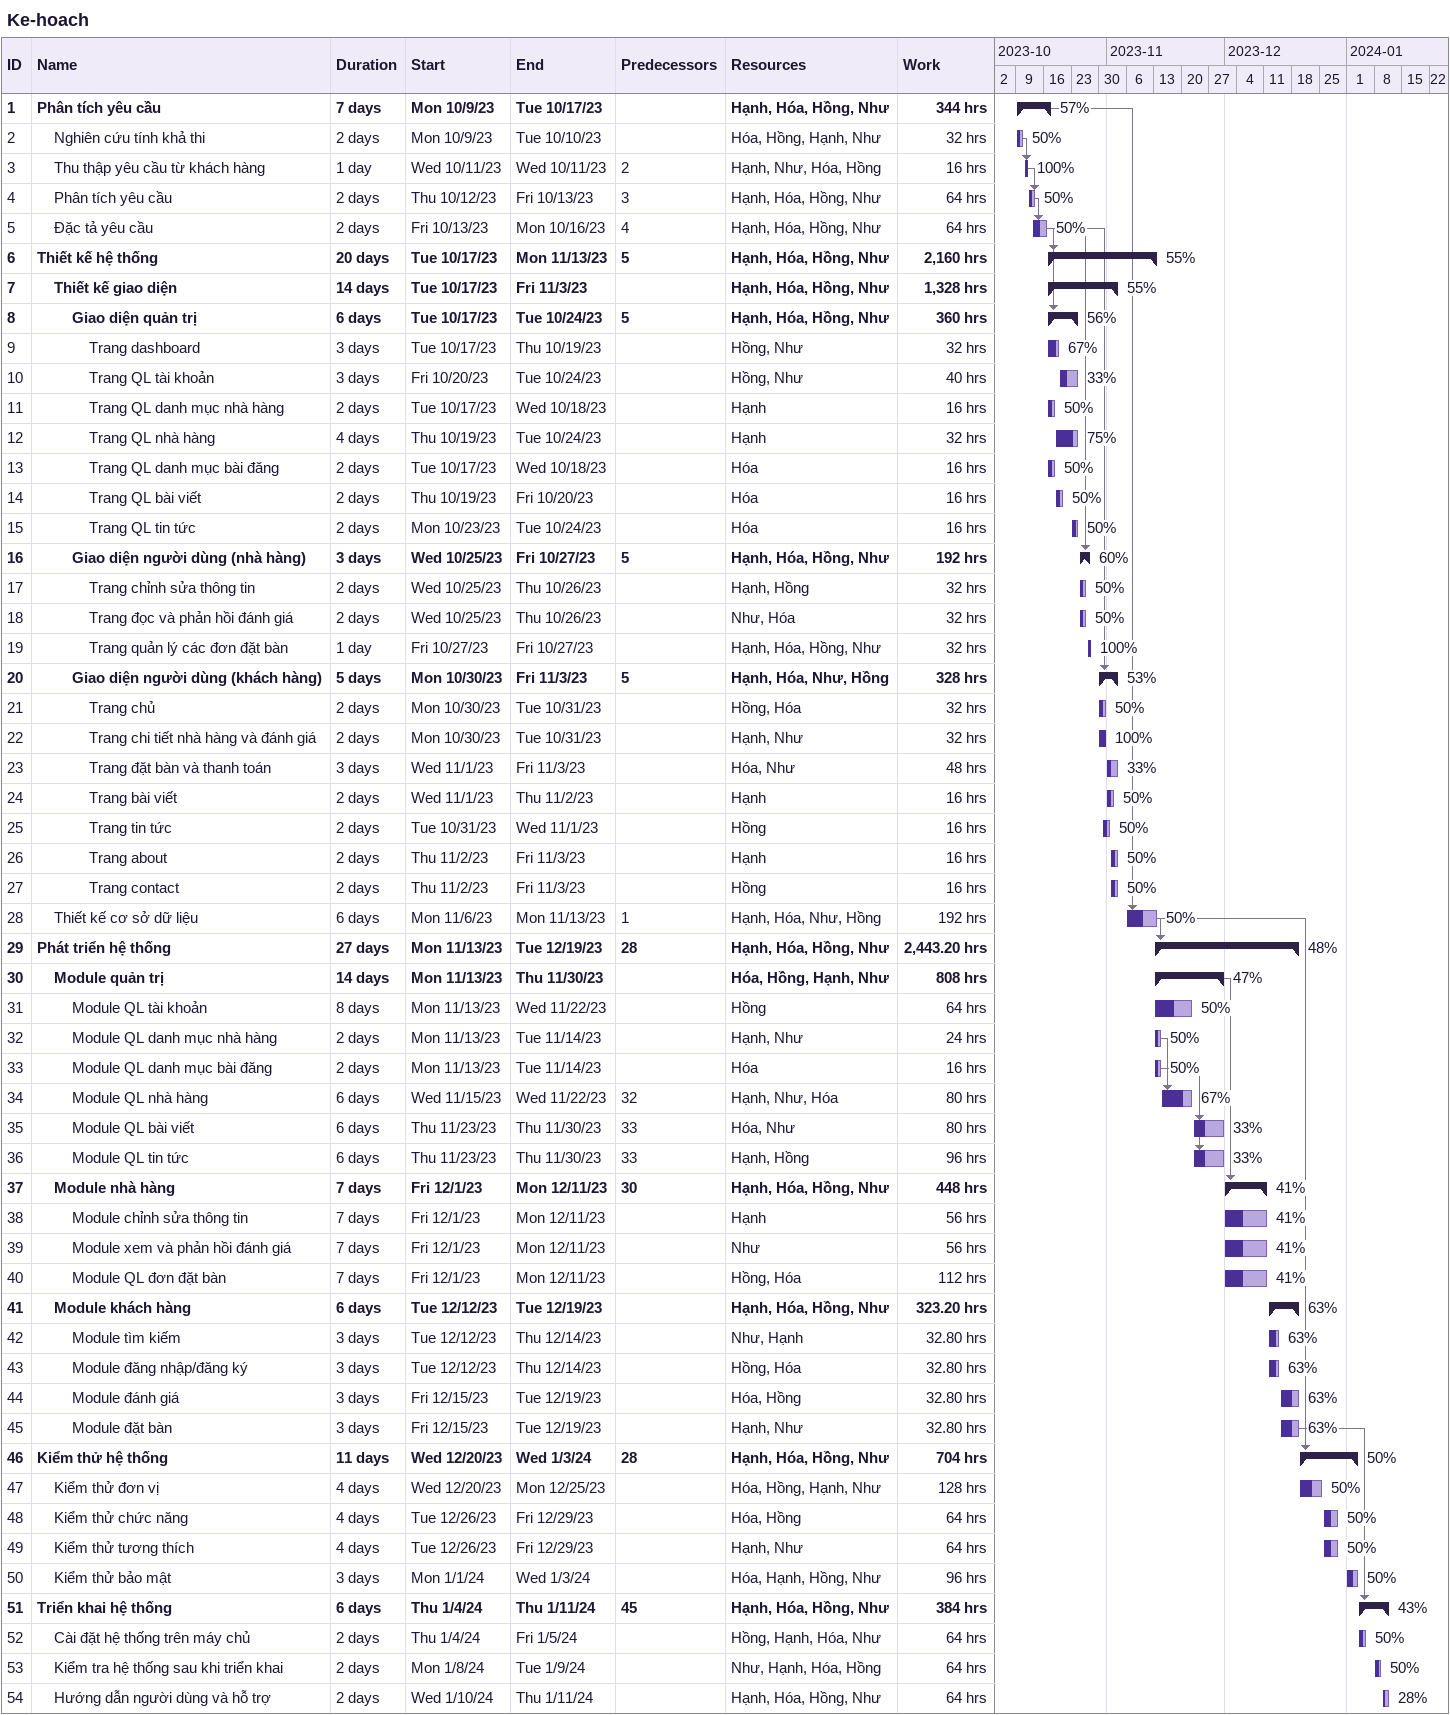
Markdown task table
Ke-hoach

| ID | Level | Task | Duration | Start | Finish | Predecessors | Resources | % complete | Work (h) |
|---|---|---|---|---|---|---|---|---|---|
| 1 | 1 | **Phân tích yêu cầu** | 7d | 2023-10-09 | 2023-10-17 |  | Hạnh, Hóa, Hồng, Như | 57 | 344 |
| 2 | 2 | Nghiên cứu tính khả thi | 2d | 2023-10-09 | 2023-10-10 |  | Hóa, Hồng, Hạnh, Như | 50 | 32 |
| 3 | 2 | Thu thập yêu cầu từ khách hàng | 1d | 2023-10-11 | 2023-10-11 | 2 | Hạnh, Như, Hóa, Hồng | 100 | 16 |
| 4 | 2 | Phân tích yêu cầu | 2d | 2023-10-12 | 2023-10-13 | 3 | Hạnh, Hóa, Hồng, Như | 50 | 64 |
| 5 | 2 | Đặc tả yêu cầu | 2d | 2023-10-13 | 2023-10-16 | 4 | Hạnh, Hóa, Hồng, Như | 50 | 64 |
| 6 | 1 | **Thiết kế hệ thống** | 20d | 2023-10-17 | 2023-11-13 | 5 | Hạnh, Hóa, Hồng, Như | 55 | 2160 |
| 7 | 2 | **Thiết kế giao diện** | 14d | 2023-10-17 | 2023-11-03 |  | Hạnh, Hóa, Hồng, Như | 55 | 1328 |
| 8 | 3 | **Giao diện quản trị** | 6d | 2023-10-17 | 2023-10-24 | 5 | Hạnh, Hóa, Hồng, Như | 56 | 360 |
| 9 | 4 | Trang dashboard | 3d | 2023-10-17 | 2023-10-19 |  | Hồng, Như | 67 | 32 |
| 10 | 4 | Trang QL tài khoản | 3d | 2023-10-20 | 2023-10-24 |  | Hồng, Như | 33 | 40 |
| 11 | 4 | Trang QL danh mục nhà hàng | 2d | 2023-10-17 | 2023-10-18 |  | Hạnh | 50 | 16 |
| 12 | 4 | Trang QL nhà hàng | 4d | 2023-10-19 | 2023-10-24 |  | Hạnh | 75 | 32 |
| 13 | 4 | Trang QL danh mục bài đăng | 2d | 2023-10-17 | 2023-10-18 |  | Hóa | 50 | 16 |
| 14 | 4 | Trang QL bài viết | 2d | 2023-10-19 | 2023-10-20 |  | Hóa | 50 | 16 |
| 15 | 4 | Trang QL tin tức | 2d | 2023-10-23 | 2023-10-24 |  | Hóa | 50 | 16 |
| 16 | 3 | **Giao diện người dùng (nhà hàng)** | 3d | 2023-10-25 | 2023-10-27 | 5 | Hạnh, Hóa, Hồng, Như | 60 | 192 |
| 17 | 4 | Trang chỉnh sửa thông tin | 2d | 2023-10-25 | 2023-10-26 |  | Hạnh, Hồng | 50 | 32 |
| 18 | 4 | Trang đọc và phản hồi đánh giá | 2d | 2023-10-25 | 2023-10-26 |  | Như, Hóa | 50 | 32 |
| 19 | 4 | Trang quản lý các đơn đặt bàn | 1d | 2023-10-27 | 2023-10-27 |  | Hạnh, Hóa, Hồng, Như | 100 | 32 |
| 20 | 3 | **Giao diện người dùng (khách hàng)** | 5d | 2023-10-30 | 2023-11-03 | 5 | Hạnh, Hóa, Như, Hồng | 53 | 328 |
| 21 | 4 | Trang chủ | 2d | 2023-10-30 | 2023-10-31 |  | Hồng, Hóa | 50 | 32 |
| 22 | 4 | Trang chi tiết nhà hàng và đánh giá | 2d | 2023-10-30 | 2023-10-31 |  | Hạnh, Như | 100 | 32 |
| 23 | 4 | Trang đặt bàn và thanh toán | 3d | 2023-11-01 | 2023-11-03 |  | Hóa, Như | 33 | 48 |
| 24 | 4 | Trang bài viết | 2d | 2023-11-01 | 2023-11-02 |  | Hạnh | 50 | 16 |
| 25 | 4 | Trang tin tức | 2d | 2023-10-31 | 2023-11-01 |  | Hồng | 50 | 16 |
| 26 | 4 | Trang about | 2d | 2023-11-02 | 2023-11-03 |  | Hạnh | 50 | 16 |
| 27 | 4 | Trang contact | 2d | 2023-11-02 | 2023-11-03 |  | Hồng | 50 | 16 |
| 28 | 2 | Thiết kế cơ sở dữ liệu | 6d | 2023-11-06 | 2023-11-13 | 1 | Hạnh, Hóa, Như, Hồng | 50 | 192 |
| 29 | 1 | **Phát triển hệ thống** | 27d | 2023-11-13 | 2023-12-19 | 28 | Hạnh, Hóa, Hồng, Như | 48 | 2443.20 |
| 30 | 2 | **Module quản trị** | 14d | 2023-11-13 | 2023-11-30 |  | Hóa, Hồng, Hạnh, Như | 47 | 808 |
| 31 | 3 | Module QL tài khoản | 8d | 2023-11-13 | 2023-11-22 |  | Hồng | 50 | 64 |
| 32 | 3 | Module QL danh mục nhà hàng | 2d | 2023-11-13 | 2023-11-14 |  | Hạnh, Như | 50 | 24 |
| 33 | 3 | Module QL danh mục bài đăng | 2d | 2023-11-13 | 2023-11-14 |  | Hóa | 50 | 16 |
| 34 | 3 | Module QL nhà hàng | 6d | 2023-11-15 | 2023-11-22 | 32 | Hạnh, Như, Hóa | 67 | 80 |
| 35 | 3 | Module QL bài viết | 6d | 2023-11-23 | 2023-11-30 | 33 | Hóa, Như | 33 | 80 |
| 36 | 3 | Module QL tin tức | 6d | 2023-11-23 | 2023-11-30 | 33 | Hạnh, Hồng | 33 | 96 |
| 37 | 2 | **Module nhà hàng** | 7d | 2023-12-01 | 2023-12-11 | 30 | Hạnh, Hóa, Hồng, Như | 41 | 448 |
| 38 | 3 | Module chỉnh sửa thông tin | 7d | 2023-12-01 | 2023-12-11 |  | Hạnh | 41 | 56 |
| 39 | 3 | Module xem và phản hồi đánh giá | 7d | 2023-12-01 | 2023-12-11 |  | Như | 41 | 56 |
| 40 | 3 | Module QL đơn đặt bàn | 7d | 2023-12-01 | 2023-12-11 |  | Hồng, Hóa | 41 | 112 |
| 41 | 2 | **Module khách hàng** | 6d | 2023-12-12 | 2023-12-19 |  | Hạnh, Hóa, Hồng, Như | 63 | 323.20 |
| 42 | 3 | Module tìm kiếm | 3d | 2023-12-12 | 2023-12-14 |  | Như, Hạnh | 63 | 32.80 |
| 43 | 3 | Module đăng nhập/đăng ký | 3d | 2023-12-12 | 2023-12-14 |  | Hồng, Hóa | 63 | 32.80 |
| 44 | 3 | Module đánh giá | 3d | 2023-12-15 | 2023-12-19 |  | Hóa, Hồng | 63 | 32.80 |
| 45 | 3 | Module đặt bàn | 3d | 2023-12-15 | 2023-12-19 |  | Hạnh, Như | 63 | 32.80 |
| 46 | 1 | **Kiểm thử hệ thống** | 11d | 2023-12-20 | 2024-01-03 | 28 | Hạnh, Hóa, Hồng, Như | 50 | 704 |
| 47 | 2 | Kiểm thử đơn vị | 4d | 2023-12-20 | 2023-12-25 |  | Hóa, Hồng, Hạnh, Như | 50 | 128 |
| 48 | 2 | Kiểm thử chức năng | 4d | 2023-12-26 | 2023-12-29 |  | Hóa, Hồng | 50 | 64 |
| 49 | 2 | Kiểm thử tương thích | 4d | 2023-12-26 | 2023-12-29 |  | Hạnh, Như | 50 | 64 |
| 50 | 2 | Kiểm thử bảo mật | 3d | 2024-01-01 | 2024-01-03 |  | Hóa, Hạnh, Hồng, Như | 50 | 96 |
| 51 | 1 | **Triển khai hệ thống** | 6d | 2024-01-04 | 2024-01-11 | 45 | Hạnh, Hóa, Hồng, Như | 43 | 384 |
| 52 | 2 | Cài đặt hệ thống trên máy chủ | 2d | 2024-01-04 | 2024-01-05 |  | Hồng, Hạnh, Hóa, Như | 50 | 64 |
| 53 | 2 | Kiểm tra hệ thống sau khi triển khai | 2d | 2024-01-08 | 2024-01-09 |  | Như, Hạnh, Hóa, Hồng | 50 | 64 |
| 54 | 2 | Hướng dẫn người dùng và hỗ trợ | 2d | 2024-01-10 | 2024-01-11 |  | Hạnh, Hóa, Hồng, Như | 28 | 64 |
